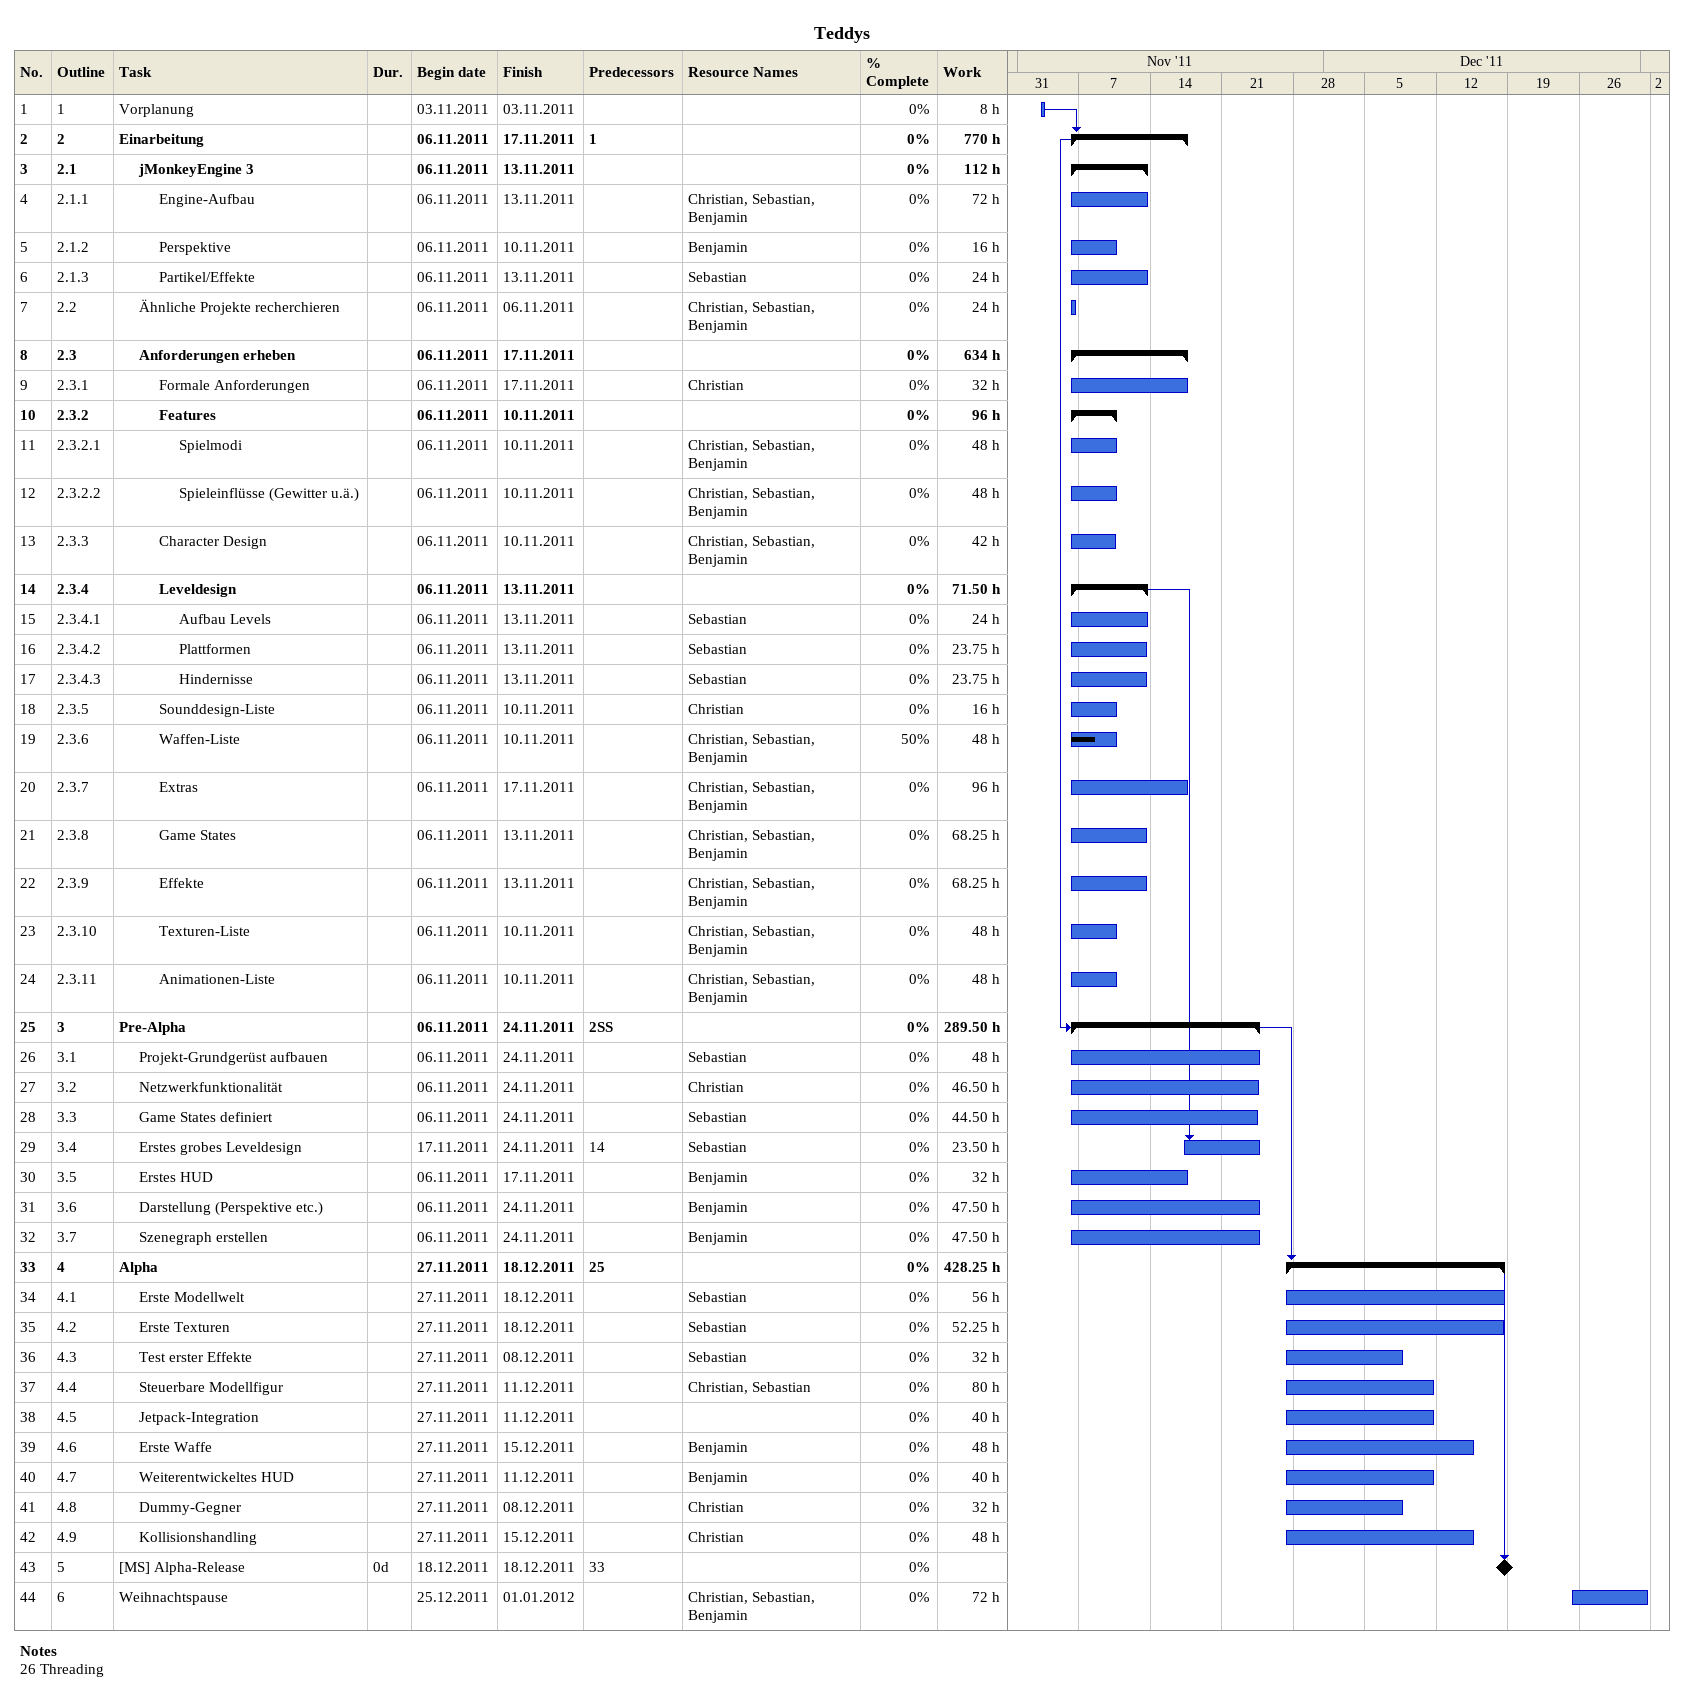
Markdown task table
Teddys

| ID | WBS | Task | Duration | Start | Finish | Predecessors | Resources | % complete | Work (h) |
|---|---|---|---|---|---|---|---|---|---|
| 1 | 1 | Vorplanung |  | 2011-11-03 | 2011-11-03 |  |  | 0 | 8 |
| 2 | 2 | **Einarbeitung** |  | 2011-11-06 | 2011-11-17 | 1 |  | 0 | 770 |
| 3 | 2.1 | **jMonkeyEngine 3** |  | 2011-11-06 | 2011-11-13 |  |  | 0 | 112 |
| 4 | 2.1.1 | Engine-Aufbau |  | 2011-11-06 | 2011-11-13 |  | Christian, Sebastian, Benjamin | 0 | 72 |
| 5 | 2.1.2 | Perspektive |  | 2011-11-06 | 2011-11-10 |  | Benjamin | 0 | 16 |
| 6 | 2.1.3 | Partikel/Effekte |  | 2011-11-06 | 2011-11-13 |  | Sebastian | 0 | 24 |
| 7 | 2.2 | Ähnliche Projekte recherchieren |  | 2011-11-06 | 2011-11-06 |  | Christian, Sebastian, Benjamin | 0 | 24 |
| 8 | 2.3 | **Anforderungen erheben** |  | 2011-11-06 | 2011-11-17 |  |  | 0 | 634 |
| 9 | 2.3.1 | Formale Anforderungen |  | 2011-11-06 | 2011-11-17 |  | Christian | 0 | 32 |
| 10 | 2.3.2 | **Features** |  | 2011-11-06 | 2011-11-10 |  |  | 0 | 96 |
| 11 | 2.3.2.1 | Spielmodi |  | 2011-11-06 | 2011-11-10 |  | Christian, Sebastian, Benjamin | 0 | 48 |
| 12 | 2.3.2.2 | Spieleinflüsse (Gewitter u.ä.) |  | 2011-11-06 | 2011-11-10 |  | Christian, Sebastian, Benjamin | 0 | 48 |
| 13 | 2.3.3 | Character Design |  | 2011-11-06 | 2011-11-10 |  | Christian, Sebastian, Benjamin | 0 | 42 |
| 14 | 2.3.4 | **Leveldesign** |  | 2011-11-06 | 2011-11-13 |  |  | 0 | 71.50 |
| 15 | 2.3.4.1 | Aufbau Levels |  | 2011-11-06 | 2011-11-13 |  | Sebastian | 0 | 24 |
| 16 | 2.3.4.2 | Plattformen |  | 2011-11-06 | 2011-11-13 |  | Sebastian | 0 | 23.75 |
| 17 | 2.3.4.3 | Hindernisse |  | 2011-11-06 | 2011-11-13 |  | Sebastian | 0 | 23.75 |
| 18 | 2.3.5 | Sounddesign-Liste |  | 2011-11-06 | 2011-11-10 |  | Christian | 0 | 16 |
| 19 | 2.3.6 | Waffen-Liste |  | 2011-11-06 | 2011-11-10 |  | Christian, Sebastian, Benjamin | 50 | 48 |
| 20 | 2.3.7 | Extras |  | 2011-11-06 | 2011-11-17 |  | Christian, Sebastian, Benjamin | 0 | 96 |
| 21 | 2.3.8 | Game States |  | 2011-11-06 | 2011-11-13 |  | Christian, Sebastian, Benjamin | 0 | 68.25 |
| 22 | 2.3.9 | Effekte |  | 2011-11-06 | 2011-11-13 |  | Christian, Sebastian, Benjamin | 0 | 68.25 |
| 23 | 2.3.10 | Texturen-Liste |  | 2011-11-06 | 2011-11-10 |  | Christian, Sebastian, Benjamin | 0 | 48 |
| 24 | 2.3.11 | Animationen-Liste |  | 2011-11-06 | 2011-11-10 |  | Christian, Sebastian, Benjamin | 0 | 48 |
| 25 | 3 | **Pre-Alpha** |  | 2011-11-06 | 2011-11-24 | 2SS |  | 0 | 289.50 |
| 26 | 3.1 | Projekt-Grundgerüst aufbauen |  | 2011-11-06 | 2011-11-24 |  | Sebastian | 0 | 48 |
| 27 | 3.2 | Netzwerkfunktionalität |  | 2011-11-06 | 2011-11-24 |  | Christian | 0 | 46.50 |
| 28 | 3.3 | Game States definiert |  | 2011-11-06 | 2011-11-24 |  | Sebastian | 0 | 44.50 |
| 29 | 3.4 | Erstes grobes Leveldesign |  | 2011-11-17 | 2011-11-24 | 14 | Sebastian | 0 | 23.50 |
| 30 | 3.5 | Erstes HUD |  | 2011-11-06 | 2011-11-17 |  | Benjamin | 0 | 32 |
| 31 | 3.6 | Darstellung (Perspektive etc.) |  | 2011-11-06 | 2011-11-24 |  | Benjamin | 0 | 47.50 |
| 32 | 3.7 | Szenegraph erstellen |  | 2011-11-06 | 2011-11-24 |  | Benjamin | 0 | 47.50 |
| 33 | 4 | **Alpha** |  | 2011-11-27 | 2011-12-18 | 25 |  | 0 | 428.25 |
| 34 | 4.1 | Erste Modellwelt |  | 2011-11-27 | 2011-12-18 |  | Sebastian | 0 | 56 |
| 35 | 4.2 | Erste Texturen |  | 2011-11-27 | 2011-12-18 |  | Sebastian | 0 | 52.25 |
| 36 | 4.3 | Test erster Effekte |  | 2011-11-27 | 2011-12-08 |  | Sebastian | 0 | 32 |
| 37 | 4.4 | Steuerbare Modellfigur |  | 2011-11-27 | 2011-12-11 |  | Christian, Sebastian | 0 | 80 |
| 38 | 4.5 | Jetpack-Integration |  | 2011-11-27 | 2011-12-11 |  |  | 0 | 40 |
| 39 | 4.6 | Erste Waffe |  | 2011-11-27 | 2011-12-15 |  | Benjamin | 0 | 48 |
| 40 | 4.7 | Weiterentwickeltes HUD |  | 2011-11-27 | 2011-12-11 |  | Benjamin | 0 | 40 |
| 41 | 4.8 | Dummy-Gegner |  | 2011-11-27 | 2011-12-08 |  | Christian | 0 | 32 |
| 42 | 4.9 | Kollisionshandling |  | 2011-11-27 | 2011-12-15 |  | Christian | 0 | 48 |
| 43 | 5 | [MS] Alpha-Release | 0d | 2011-12-18 | 2011-12-18 | 33 |  | 0 |  |
| 44 | 6 | Weihnachtspause |  | 2011-12-25 | 2012-01-01 |  | Christian, Sebastian, Benjamin | 0 | 72 |

Notes
- 26: Threading
